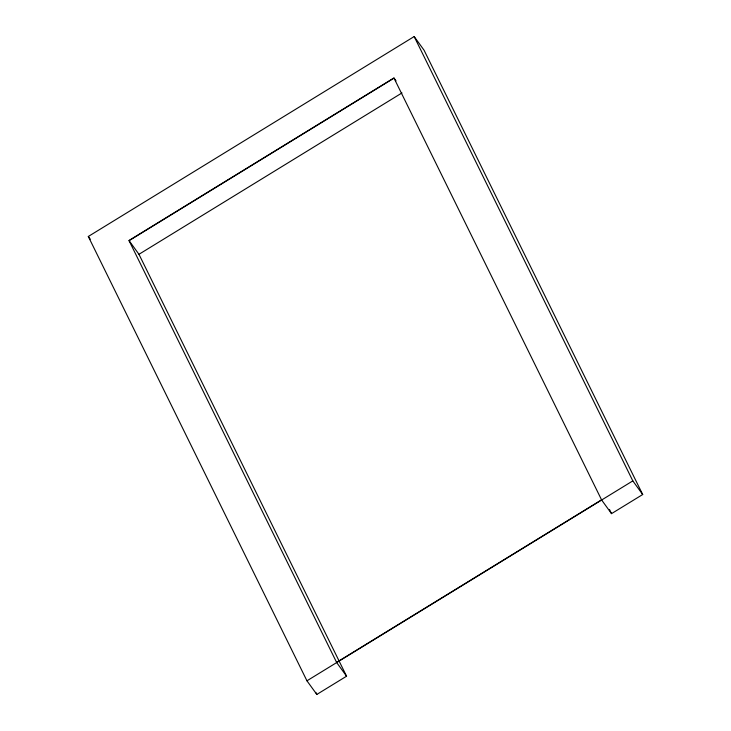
<?xml version="1.0" encoding="UTF-8"?>
<svg xmlns="http://www.w3.org/2000/svg" width="731" height="731" viewBox="0 0 731 731"><rect width="100%" height="100%" fill="white"/><g stroke="black" fill="none" stroke-linecap="round" stroke-linejoin="round"><path stroke-width="1.1" d="M88.305 236.478L414.175 36.55L424.053 50.192L642.695 494.522L611.518 513.646L601.64 500.004L393.936 77.961L128.976 240.508L336.689 662.56L346.567 676.202L316.825 694.45L306.947 680.808L88.305 236.478L90.278 239.201M346.567 676.202L138.963 254.306L401.977 92.938M336.58 662.405L601.531 499.858M306.947 680.808L632.818 480.888L414.175 36.55M396.019 80.839L394.046 78.107L129.085 240.663L138.963 254.306M632.818 480.888L642.695 494.522M609.508 509.553L611.518 513.646M315.819 692.403L316.825 694.45"/></g></svg>
